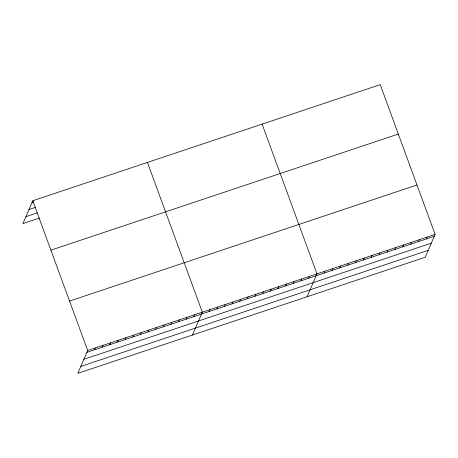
<?xml version="1.0" encoding="UTF-8"?>
<svg xmlns="http://www.w3.org/2000/svg" width="458" height="458" viewBox="0 0 458 458"><rect width="100%" height="100%" fill="white"/><g stroke="black" fill="none" stroke-linecap="round" stroke-linejoin="round"><path stroke-width="0.69" d="M32.793 200.736L87.673 350.49L77.774 373.356L425.207 257.264L435.1 234.399L380.226 84.644L32.793 200.736L22.9 223.601L39.462 218.071M94.503 349.809L95.316 347.937M102.145 347.256L102.958 345.378M109.788 344.702L110.601 342.824M117.431 342.149L118.244 340.271M125.074 339.596L125.887 337.718M132.717 337.042L133.53 335.164M140.36 334.489L141.173 332.611M148.008 331.935L148.816 330.058M155.651 329.376L156.464 327.504M163.294 326.823L164.107 324.951M170.937 324.27L171.75 322.392M178.58 321.716L179.393 319.839M186.223 319.163L187.036 317.285M193.866 316.61L194.679 314.732M192.429 335.044L202.321 312.179L147.447 162.424M209.151 311.503L209.964 309.625M216.794 308.95L217.607 307.072M224.443 306.391L225.25 304.518M232.086 303.837L232.899 301.959M239.729 301.284L240.542 299.406M247.372 298.731L248.184 296.853M255.014 296.177L255.827 294.299M262.657 293.624L263.47 291.746M270.3 291.07L271.113 289.193M277.943 288.517L278.756 286.639M285.586 285.958L286.399 284.086M293.229 283.405L294.042 281.533M300.877 280.851L301.685 278.974M308.52 278.298L309.333 276.42M307.078 296.732L316.976 273.867L262.096 124.118M324.035 273.111L324.848 271.239M331.913 270.483L332.726 268.606M339.784 267.85L340.597 265.972M347.662 265.216L348.475 263.344M355.54 262.589L356.347 260.711M363.412 259.955L364.225 258.077M371.289 257.327L372.102 255.45M379.161 254.694L379.974 252.816M387.039 252.06L387.852 250.183M394.91 249.433L395.723 247.555M402.788 246.799L403.601 244.921M410.66 244.166L411.473 242.293M418.538 241.538L419.351 239.66M426.415 238.904L427.222 237.026M31.986 202.613L33.892 201.978M28.986 209.541L35.358 207.411M25.9 216.68L37.361 212.844M50.907 250.154L398.334 134.062M69.564 301.072L416.992 184.98M87.673 350.49L435.1 234.399M86.86 352.368L434.287 236.271M83.86 359.29L431.293 243.198M80.774 366.429L428.201 250.337"/></g></svg>
